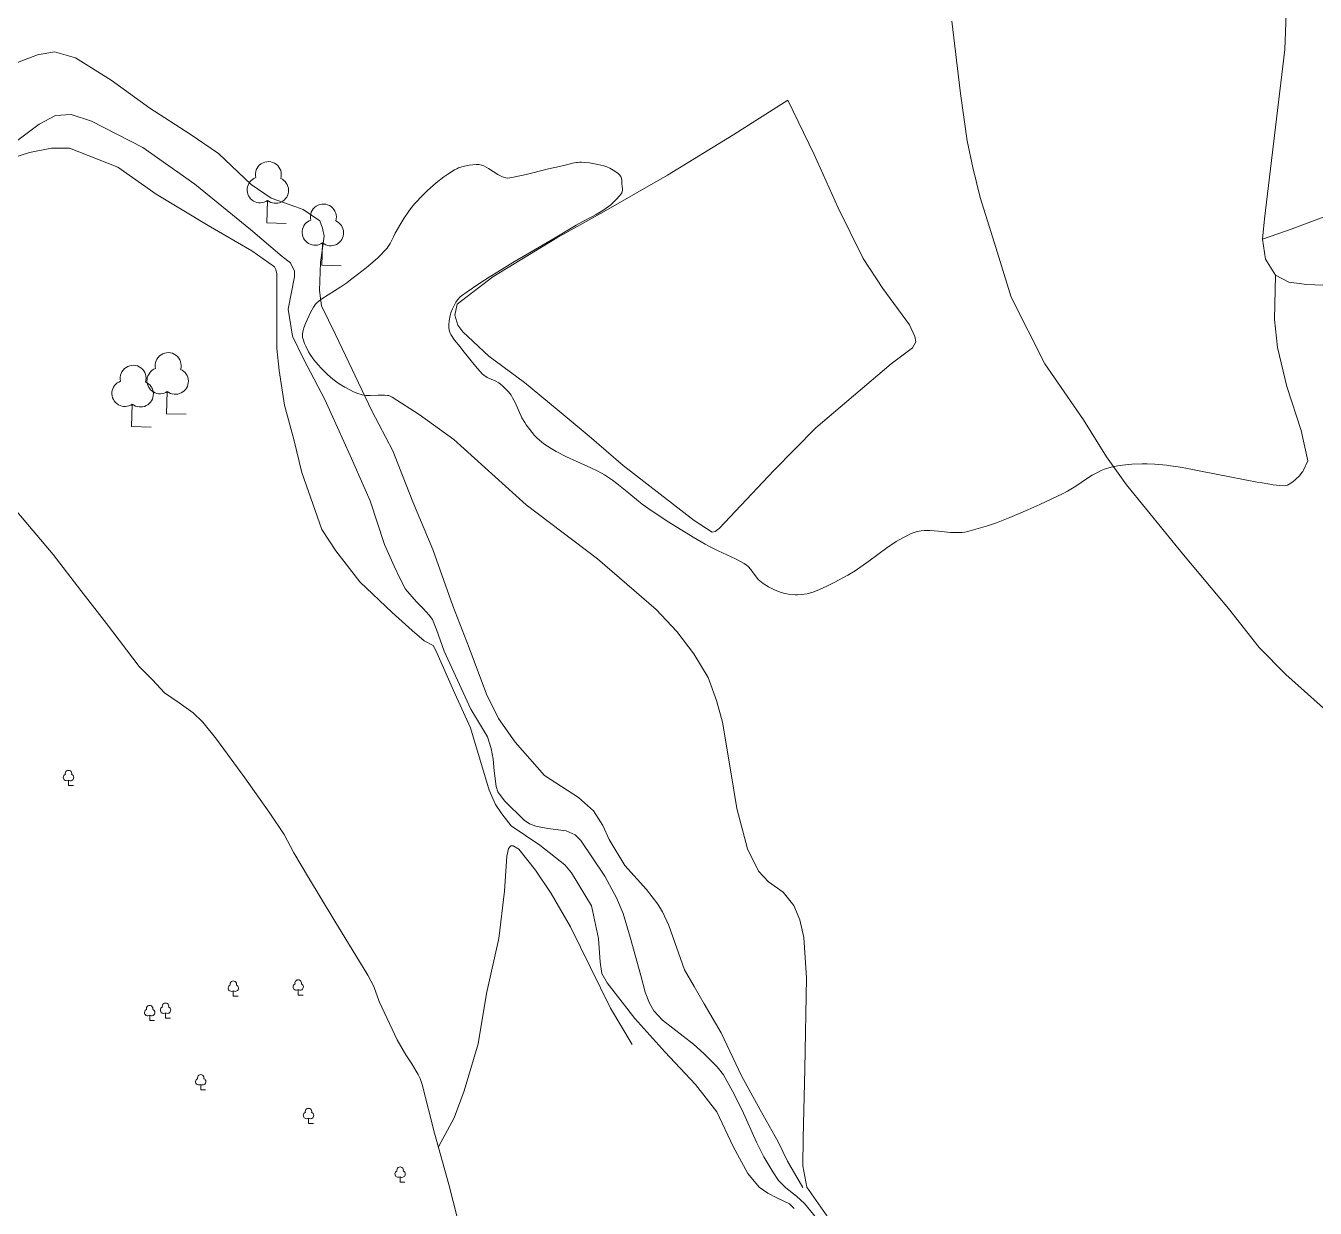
# Model space of a CAD drawing. Header units: millimetres. Extents: x 10 to 1007146, y 455139 to 1110758.
# Drawn here: x 503401.4 to 503415.24, y 555420.27 to 555432.97 of the extents above; entities that cross this region are included whole.
import ezdxf

# ---------------------------------------------------------------- set-up
doc = ezdxf.new("R2010")
doc.units = ezdxf.units.MM
doc.header["$LTSCALE"] = 10
for name, color, linetype, lineweight in [('Hceau', 152, 'Continuous', 0), ('OACCIDENT', 5, 'Continuous', 0), ('PISTE', 1, 'Continuous', 0), ('PLIMCULTURE', 2, 'Continuous', 0), ('Varbre', 70, 'Continuous', 0), ('Vbrousailles', 70, 'Continuous', 0)]:
    doc.layers.add(name, color=color, linetype=linetype, lineweight=lineweight)

# ---------------------------------------------------------------- blocks, each defined once
blk = doc.blocks.new('A_I_B_1_1_1_1')
at = {"color": 0, "linetype": 'ByBlock', "flags": 128}
blk.add_lwpolyline([(1865.42538, 0.005183), (0, 0), (0.000733, 2131.921546)], dxfattribs=at)
at = {"color": 0, "linetype": 'ByBlock', "lineweight": -2}
for centre, radius, start, end in [((-0.006168, 4618.737865), 1244.033794897658, 344.52592, 195.330408), ((-740.717811, 3132.577247), 1244.980238706148, 111.637039, 306.510073), ((743.758883, 3129.093826), 1243.997082369691, 233.281948, 68.53724)]:
    blk.add_arc(centre, radius, start, end, dxfattribs=at)
blk = doc.blocks.new('a_i_b_169')
at = {"layer": 'Varbre', "color": 70, "linetype": 'Continuous', "lineweight": 0, "flags": 128}
blk.add_lwpolyline([(186.542538, 0.000518), (0, 0), (7.3e-05, 213.192155)], dxfattribs=at)
at = {"layer": 'Varbre', "color": 70, "linetype": 'Continuous', "lineweight": 0}
for centre, radius, start, end in [((-0.000617, 461.8737860000001), 124.4033794897658, 344.52592, 195.330408), ((-74.071781, 313.257725), 124.4980238706148, 111.637039, 306.510073), ((74.375888, 312.909383), 124.3997082369691, 233.281948, 68.53724)]:
    blk.add_arc(centre, radius, start, end, dxfattribs=at)

msp = doc.modelspace()

# ---------------------------------------------------------------- linework, layer by layer
at = {"layer": 'Hceau', "color": 0}
for points in [[(503401.1157183004, 555431.5908672767, 7.246478838464251), (503401.5479708189, 555431.91332329, 7.179316851799866), (503401.723219697, 555432.0045174739, 7.128945361801578), (503401.8894954895, 555432.0154087425, 7.095364368469386), (503402.1108245779, 555431.9435399419, 7.044992878471097), (503402.6619016958, 555431.6604128993, 6.994621388472808), (503403.2176543467, 555431.2667504564, 6.927459401808425), (503403.8143525173, 555430.7823899984, 6.809925925145752), (503404.1571691, 555430.4926838606, 6.759554435147463), (503404.2443925314, 555430.4217535874, 6.742763938481366), (503404.2893653802, 555430.333036599, 6.742763938481366), (503404.2886402706, 555430.2727675034, 6.742763938481366), (503404.2184313203, 555429.9276865365, 6.692392448483078), (503404.2669679568, 555429.6360214074, 6.675601951816982), (503404.3861396856, 555429.3920813871, 6.658811455150885), (503404.6130779919, 555428.9545096162, 6.574858971820404), (503404.8841189931, 555428.3558979647, 6.50769698515602), (503405.0984436322, 555427.8681860083, 6.440534998491636), (503405.2549400522, 555427.3989610071, 6.390163508493347)], [(503405.2549400522, 555427.3989610071, 6.382840725150684), (503405.3565165767, 555427.1666741499, 6.344332056856926), (503405.4177059667, 555427.0376773274, 6.32776890351569), (503405.4781398381, 555426.9211613832, 6.319487270876748), (503405.5990138909, 555426.7828031584, 6.294642484896571), (503405.6700725553, 555426.7132882082, 6.278079219618689), (503405.7322852593, 555426.6415614976, 6.278079219618689), (503405.7679452783, 555426.5943427415, 6.278079219618689), (503405.8009722959, 555426.5123276066, 6.278079219618689), (503405.8124307024, 555426.48580543, 6.278079219618689), (503405.8957608317, 555426.2527148166, 6.253234433638511), (503406.1801537516, 555425.6320805384, 6.186981484463629), (503406.2623394009, 555425.4961912544, 6.16213669848345), (503406.3609819996, 555425.3336217853, 6.145573433205569), (503406.3998267048, 555425.2090685954, 6.137291800566628), (503406.4215227918, 555425.0937775241, 6.137291800566628), (503406.4302780372, 555424.9676842492, 6.11244701458645), (503406.4524969833, 555424.8025483895, 6.104165381947509), (503406.4713686314, 555424.742157773, 6.095883749308569), (503406.5426394003, 555424.6464763051, 6.079320595967331), (503406.7521160068, 555424.4392940006, 6.021349279431391), (503406.8094145728, 555424.4013567817, 6.004786014153508), (503406.8785031906, 555424.3767495435, 5.996504493451212), (503407.0051231461, 555424.3515688846, 5.971659595534389), (503407.2030694492, 555424.3266244894, 5.971659595534389), (503407.3001578277, 555424.2824462609, 5.963377962895448), (503407.3627656912, 555424.2206727631, 5.946814809554212), (503407.6203571723, 555423.8388158818, 5.830872176482329), (503407.7450231753, 555423.6069096944, 5.789464125224269), (503407.8158778939, 555423.4377446978, 5.764619339244091), (503407.892070624, 555423.1824569501, 5.739774553263913), (503408.0033736491, 555422.7715915904, 5.681803236727972), (503408.0500906052, 555422.5932240048, 5.66523997145009), (503408.0979296372, 555422.4746150023, 5.640395185469912), (503408.1447516651, 555422.393409216, 5.63211355283097), (503408.2358679033, 555422.2933630637, 5.62383192019203), (503408.5709267941, 555422.0348732246, 5.58242386893397), (503408.6843877172, 555421.9303834399, 5.57414223629503), (503408.8239564493, 555421.7901883082, 5.549297450314851), (503408.893123162, 555421.7045390013, 5.516171031695732), (503408.9900220639, 555421.5295676023, 5.474762980437673), (503409.0907334709, 555421.3245786686, 5.458199715159791), (503409.244840224, 555420.9833651272, 5.433354929179613), (503409.3236373534, 555420.8251602305, 5.416791663901732), (503409.4210796693, 555420.6638744711, 5.40851003126279), (503409.4836525089, 555420.5697136696, 5.400228510560495), (503409.5619124222, 555420.4924966852, 5.400228510560495), (503409.6747165885, 555420.4029762498, 5.383665245282613), (503409.7629238709, 555420.3241990692, 5.367101980004731), (503409.9215618868, 555420.1285899273, 5.358820459302435)]]:
    msp.add_polyline3d(points, dxfattribs=at)
at = {"layer": 'OACCIDENT', "color": 0}
for points in [[(503401.3137551303, 555432.5726812952, 7.613539468054399), (503401.5305513142, 555432.657947243, 7.579958474722208), (503401.7138256562, 555432.6898373342, 7.563167978056113), (503401.9370298446, 555432.6246487199, 7.496005991391727), (503402.3204542366, 555432.3833748506, 7.428844004727343), (503402.7340058736, 555432.0842295754, 7.31131052806467), (503403.1683536621, 555431.8055670492, 7.244148541400285), (503403.4720129615, 555431.5956699782, 7.1769865547359), (503403.8235236299, 555431.2639215486, 7.143405561403709), (503404.037540822, 555431.1184273164, 7.143405561403709), (503404.3015184313, 555431.0262123643, 7.126615064737612), (503404.3812835239, 555430.9948356779, 7.126615064737612), (503404.5606669564, 555430.8742712315, 7.09303407140542), (503404.5884912231, 555430.7958083443, 7.09303407140542), (503404.6079972084, 555430.7091524022, 7.09303407140542), (503404.5655566014, 555430.4271129174, 7.025872084741034), (503404.5557696812, 555430.126336726, 6.925129104744459), (503404.5784670986, 555429.9634232931, 6.908338608078362), (503404.7288800832, 555429.655523382, 6.908338608078362), (503405.1176362064, 555428.8331556787, 6.841176621413978), (503405.342613021, 555428.4032472766, 6.774014634749593)], [(503401.1313475123, 555431.5080769942, 7.478920765540819), (503401.4445878199, 555431.6070731847, 7.445339772208627), (503401.6812300184, 555431.653006336, 7.378177785544243), (503401.8721901248, 555431.6559844506, 7.361387288878146), (503402.3932249645, 555431.4511486389, 7.277434805547665), (503402.8023675494, 555431.1605249875, 7.176691825551088), (503403.3628967368, 555430.825771024, 7.04236785222232), (503403.8297160204, 555430.5512709925, 6.924834375559646), (503404.0719666444, 555430.3810330837, 6.874462885561359), (503404.0859644489, 555430.3500727012, 6.874462885561359), (503404.0997887332, 555430.3047042683, 6.874462885561359), (503404.0983571332, 555429.5039739897, 6.740138912232588), (503404.1242957034, 555429.2689237935, 6.790510402230877), (503404.1793691175, 555428.8935879772, 6.807300898896973), (503404.2797473836, 555428.5262276388, 6.807300898896973), (503404.3659157512, 555428.173374435, 6.773719905564781), (503404.582519834, 555427.5601304071, 6.790510402230877)], [(503405.342613021, 555428.4032472766, 6.774014634749593), (503405.5572836652, 555427.8568242406, 6.6531230587537), (503405.7733222302, 555427.3448371629, 6.545663880090685), (503405.9877749073, 555426.7416303295, 6.43820470142767), (503406.1634093762, 555426.2897630153, 6.344177920097531), (503406.3473686884, 555425.7909782045, 6.290448330766024), (503406.4776536882, 555425.5312254077, 6.277015933433146), (503406.6570232341, 555425.2759769983, 6.26358353610027), (503406.9709190698, 555424.9190419642, 6.236718741434515), (503407.3344159375, 555424.6822043004, 6.182989152103008), (503407.4979403045, 555424.5410474486, 6.156124357437254), (503407.5976514998, 555424.3836909508, 6.156124357437254), (503407.6650420116, 555424.2334598849, 6.156124357437254), (503407.8332703208, 555423.9542313323, 6.102394768105746), (503408.0675079179, 555423.6951880978, 6.008367986775608), (503408.1856156792, 555423.5392675857, 5.981503192109855), (503408.2372650272, 555423.4544469506, 5.954638397444101), (503408.3068516553, 555423.3082015567, 5.954638397444101), (503408.4733799007, 555422.8322885479, 5.91434120544547), (503408.5763567264, 555422.6545446068, 5.887476410779716), (503408.6851170573, 555422.4685014532, 5.793449629449578), (503408.8663036493, 555422.156403807, 5.712855245452316), (503409.086389113, 555421.6949923652, 5.632260861455054), (503409.2859154068, 555421.3315983545, 5.578531272123547), (503409.4800605055, 555420.9866318386, 5.551666477457793), (503409.5797951644, 555420.7785686022, 5.524801682792039), (503409.7418375466, 555420.4975109798, 5.471072093460531)], [(503404.582519834, 555427.5601304071, 6.790510402230877), (503404.7318266932, 555427.3309085525, 6.750213210232246), (503404.9887614198, 555426.999147747, 6.615889236903477), (503405.3371308403, 555426.6684693036, 6.468132866241831), (503405.5509195677, 555426.4775895576, 6.360673687578815), (503405.6804579569, 555426.3642336044, 6.333808892913062), (503405.7749813073, 555426.3141955206, 6.300633669916967)], [(503405.7749813073, 555426.3141955206, 6.300633669916967), (503405.8044540269, 555426.2611331989, 6.294991391417291), (503406.0091566429, 555425.8005884264, 6.253583340159232), (503406.1773834608, 555425.4310107705, 6.212175288901173), (503406.3788292912, 555424.7623093721, 6.170767237643112), (503406.4453623427, 555424.6080180747, 6.154203972365231), (503406.5140225756, 555424.5072822439, 6.154203972365231), (503406.6141745684, 555424.3793411629, 6.129359186385053), (503406.9215566231, 555424.169884735, 6.06310623721017), (503407.1875507516, 555423.9592704063, 6.029979818591052), (503407.2618588661, 555423.8745643346, 6.013416553313171), (503407.4758207684, 555423.5209691295, 5.980290134694052), (503407.5508027637, 555423.1693669704, 5.955445348713873), (503407.5683356638, 555422.916891514, 5.938882083435992), (503407.5847575298, 555422.7941478575, 5.930600450797051), (503407.6434083632, 555422.6937352065, 5.930600450797051), (503407.9413621037, 555422.3099925905, 5.814657929661813), (503408.2616248863, 555421.9517182732, 5.748405092423575), (503408.5922432938, 555421.6018391002, 5.706997041165516), (503408.8223428213, 555421.3075826317, 5.632462459351692), (503408.9967759651, 555420.9365575496, 5.566209622113454), (503409.1543070108, 555420.6446439667, 5.533083203494335), (503409.2751354561, 555420.5010702745, 5.508238305577514), (503409.3677021873, 555420.434480865, 5.483393519597335), (503409.4634638313, 555420.3852472525, 5.466830254319453), (503409.5999207267, 555420.319734781, 5.483393519597335), (503409.6505408636, 555420.2694645439, 5.483393519597335)]]:
    msp.add_polyline3d(points, dxfattribs=at)
at = {"layer": 'PISTE', "color": 0}
for points in [[(503414.9455146249, 555433.480274444, 10.9403881050054), (503414.9183035232, 555432.712356199, 10.85643562167492), (503414.8254701547, 555431.9689266923, 10.72211164834615), (503414.6986984622, 555430.8948140427, 10.50383519168691), (503414.6760969005, 555430.6763639236, 10.43667320502252), (503414.707495382, 555430.4635820371, 10.38630171502423), (503414.8152984128, 555430.2924222425, 10.33593022502594), (503414.9602106184, 555430.2172856568, 10.31913972835985), (503415.1536612383, 555430.1919728703, 10.30234923169375), (503415.3233370681, 555430.1828569548, 10.28555873502765)], [(503411.3440672422, 555433.0175428455, 9.992185662662845), (503411.4365749119, 555432.2399538035, 9.958604669330654), (503411.5079084498, 555431.7344679183, 9.925023675998462), (503411.5696504258, 555431.4478568425, 9.891442682666268), (503411.6472458972, 555431.1243583688, 9.84107119266798), (503411.8002311159, 555430.6328020744, 9.757118709337501), (503411.9786401818, 555430.05318459, 9.656375729340922), (503412.3408174666, 555429.3397639113, 9.555632749344346), (503412.755271558, 555428.7385782655, 9.471680266013864), (503413.0010522639, 555428.3406590283, 9.387727782683383), (503413.2174580956, 555428.041045345, 9.320565796019)], [(503401.1313081413, 555427.962688948, 8.338645461828097), (503401.6977236475, 555427.2937040307, 8.235125333682946), (503401.9966018792, 555426.9069472553, 8.131605205537799), (503402.2707062102, 555426.5505671848, 8.038437090207164), (503402.6198303105, 555426.089477347, 7.914212936432985), (503402.7625746299, 555425.9456122792, 7.852100859545893), (503402.8932079111, 555425.808299617, 7.789988782658805), (503403.0496755226, 555425.6985006054, 7.738228606649586), (503403.2013475858, 555425.5925535271, 7.707172568206041), (503403.3025090626, 555425.491931221, 7.686468542577011), (503403.4498679729, 555425.3084793279, 7.645060491318951), (503403.7550845778, 555424.8944045629, 7.541540363173802), (503404.0245053367, 555424.5135266879, 7.458724260657682), (503404.1774698385, 555424.284293919, 7.427668222214137), (503404.2797630674, 555424.0875048011, 7.396612183770594), (503404.4400085686, 555423.8235291331, 7.365556145327048), (503404.711635617, 555423.373563458, 7.251684004367386), (503405.0751058203, 555422.7752105028, 7.106755824964176), (503405.1407441137, 555422.6523164703, 7.07569978652063), (503405.1962680377, 555422.4927750627, 7.054995760891601), (503405.3890506103, 555422.0823230428, 6.930771607117423), (503405.4827785697, 555421.919085832, 6.868659530230332), (503405.5469715708, 555421.8221195741, 6.847955504601302), (503405.6142850481, 555421.7102635183, 6.827251478972273), (503405.636099271, 555421.6676576207, 6.827251478972273), (503405.6582209829, 555421.6016255338, 6.827251478972273), (503405.7921456008, 555421.079685491, 6.734083363641639), (503405.9446663207, 555420.5275677426, 6.67197128675455), (503406.0410138717, 555420.1498014657, 6.630563235496489)], [(503413.2174580956, 555428.041045345, 9.320565796019), (503413.8291457705, 555427.2877197372, 9.159377028024476), (503414.3122074818, 555426.7118126135, 9.05191784936146), (503414.6409483855, 555426.2944240826, 8.957891068031323), (503414.9285621244, 555426.0039877055, 8.890729081366938), (503415.4966174674, 555425.4951327612, 8.810134697369676), (503416.0425912344, 555425.0368412702, 8.783269902703923), (503416.1724286138, 555424.918993434, 8.729540313372414), (503416.3207564341, 555424.7108163773, 8.702675518706661), (503416.4747596794, 555424.5478768224, 8.636166458489297), (503416.7812104367, 555424.2137040959, 8.50184248516053), (503417.211674589, 555423.7943400447, 8.367354300774366)], [(503405.8327212095, 555420.9328035354, 6.717559388125955), (503406.0030948892, 555421.2440130756, 6.6678698161656), (503406.1073558213, 555421.5325009173, 6.601616866990717), (503406.2579020114, 555422.0390582004, 6.551927183093717), (503406.3496224155, 555422.580051879, 6.518800764474598), (503406.4808942716, 555423.1696244944, 6.469111080577598), (503406.5412707838, 555423.6792324367, 6.35316855944236), (503406.566144114, 555424.0527694955, 6.237226038307122), (503406.5844404045, 555424.1345137478, 6.237226038307122), (503406.6106759093, 555424.1635764084, 6.204099507751359), (503406.6357230297, 555424.1627290591, 6.204099507751359), (503406.6970534046, 555424.128207895, 6.204099507751359), (503406.8761921176, 555423.9025115257, 6.137846670513119), (503407.0443217256, 555423.6522291102, 6.104720251894001), (503407.2483674809, 555423.2959054753, 6.071593833274882), (503407.6776728363, 555422.4228056982, 5.889398362964762), (503407.9129924445, 555422.0329778974, 5.856271944345643)]]:
    msp.add_polyline3d(points, dxfattribs=at)
at = {"layer": 'PLIMCULTURE', "color": 0}
msp.add_polyline3d([(503409.884554407, 555428.6525891274, 8.472185095089271), (503410.6911859236, 555429.3389920938, 8.992690491738252), (503410.9222339366, 555429.5099598408, 9.110223968400925), (503410.9560368842, 555429.576091907, 9.12701446506702), (503410.946394528, 555429.6320405754, 9.143804961733116), (503410.8880641215, 555429.7565157117, 9.177385955065308), (503410.6019003345, 555430.1490143533, 9.2109669483975), (503410.3911924441, 555430.468739793, 9.227757445063597), (503410.1233740032, 555431.0144036431, 9.26133843839579), (503409.8661687306, 555431.5848750317, 9.244547941729694), (503409.5823200777, 555432.1699462959, 9.227757445063597), (503409.0022903425, 555431.7994826838, 8.959109498406058), (503408.2915013551, 555431.3632672332, 8.55613757841975), (503407.6039270625, 555430.9704469163, 8.25390863843002), (503407.1033828686, 555430.6907854441, 7.985260691772482), (503406.4175728059, 555430.2731089465, 7.632660261784462), (503406.0323766609, 555429.9784995379, 7.464755295123501), (503406.0103286698, 555429.8605520016, 7.447964798457404), (503406.0399777305, 555429.7527555843, 7.447964798457404), (503406.0948296203, 555429.6821341333, 7.447964798457404), (503406.3722472284, 555429.420128549, 7.531917281787885), (503406.7566866144, 555429.1369953773, 7.615869765118365), (503407.1060070796, 555428.8498584585, 7.649450758450559), (503407.4511767551, 555428.5606670732, 7.683031751782751), (503407.8146137089, 555428.2465547257, 7.683031751782751), (503408.5770051867, 555427.6554645923, 7.699822248448846), (503408.7694240924, 555427.5304634137, 7.716612745114943), (503408.8025300753, 555427.5386166102, 7.716612745114943), (503408.846224311, 555427.5695068514, 7.716612745114943), (503409.4334169345, 555428.1925766461, 8.136375161767347)], close=True, dxfattribs=at)
for points in [[(503414.6760969005, 555430.6763639236, 10.43667320502252), (503414.9948328889, 555430.7894938787, 10.48704469502081), (503415.34021214, 555430.9188621681, 10.48704469502081)], [(503414.8152984128, 555430.2924222425, 10.33593022502594), (503414.8051023448, 555429.8161155926, 10.21839674836327), (503414.8381459189, 555429.5130382344, 10.1008632717006), (503414.9391263096, 555429.0971080721, 9.966539298371828), (503415.0903662834, 555428.6236628817, 9.849005821709154), (503415.1618352308, 555428.2958687069, 9.765053338378674)]]:
    msp.add_polyline3d(points, dxfattribs=at)
at = {"layer": 'Vbrousailles', "color": 0}
for points in [[(503405.6274123784, 555428.7963621037, 7.089382250317189), (503405.3355420235, 555428.9828072216, 7.03565266098568), (503405.3227956909, 555428.9900658987, 7.031307728195073), (503405.3147889227, 555428.9936759153, 7.026530831893568), (503405.2995970754, 555428.998458479, 7.013478347531924), (503405.2849740567, 555429.0007506076, 6.997262869408319), (503405.2549050176, 555429.0015084716, 6.962553666636808), (503405.2291431848, 555429.0023164767, 6.941625879655541), (503405.1870972615, 555429.0030614482, 6.917186640138173), (503405.1016473811, 555428.9989331876, 6.872349633650963), (503405.0585848315, 555428.9999087829, 6.854664763195785), (503405.0370437744, 555429.0024360096, 6.847599098325404), (503405.0139234748, 555429.0069549162, 6.840953307808319), (503404.9674861734, 555429.0207731926, 6.829007429113613), (503404.9209255695, 555429.0397751338, 6.819167414510769), (503404.8898991794, 555429.054617465, 6.813962024734346), (503404.8281024809, 555429.0876160313, 6.807301906326773), (503404.768927579, 555429.1233267989, 6.803320991503885), (503404.7411542031, 555429.1422582004, 6.801331429585598), (503404.7008715896, 555429.1726689803, 6.7983474225181), (503404.6414329718, 555429.2244043539, 6.793869508993896), (503404.5731665588, 555429.2925630691, 6.788557219722033), (503404.5412826208, 555429.3279294784, 6.785895478253878), (503404.4969020561, 555429.3825976234, 6.781901019097014), (503404.4573317075, 555429.439218647, 6.777910141912772), (503404.4395879775, 555429.4682650743, 6.775917893515017), (503404.4086586885, 555429.527837296, 6.771944142637374), (503404.3956631977, 555429.5583660154, 6.769963983397219), (503404.379523736, 555429.6050913914, 6.767004714328142), (503404.3755539884, 555429.6230157268, 6.766710097079975), (503404.3743923717, 555429.660293451, 6.770160991891434), (503404.3805362274, 555429.6985238667, 6.777242663701972), (503404.3876644229, 555429.7239755583, 6.782940350840645), (503404.4064271704, 555429.7732701964, 6.793869508993896), (503404.4589207675, 555429.8917668698, 6.817404076550895), (503404.4902961235, 555429.9464607284, 6.829359805670313), (503404.5149740893, 555429.9791420698, 6.83741700533715), (503404.5287460861, 555429.9940055102, 6.841474372888189), (503404.5514810074, 555430.0141331204, 6.847599098325404), (503404.5829353252, 555430.0374575239, 6.855535070606311), (503404.6493586258, 555430.0816174643, 6.872073597885772), (503404.7852505339, 555430.1660848303, 6.908272341584855), (503404.8484256848, 555430.2098801688, 6.928193482322666), (503404.8717846225, 555430.2274753719, 6.937208411919337), (503404.918358659, 555430.2626717, 6.959932222360654), (503405.010962885, 555430.3338330955, 7.012488044038557), (503405.0570111757, 555430.3702236355, 7.03565266098568), (503405.1088350654, 555430.4124213302, 7.055389330133453), (503405.1776336893, 555430.4723335126, 7.076129063552061), (503405.2110874489, 555430.5040613767, 7.086454435445199), (503405.2590648181, 555430.5541282594, 7.104818313585553), (503405.2817302081, 555430.5803598815, 7.116247044982941), (503405.2949584552, 555430.5976482758, 7.124966461838289), (503405.3162775795, 555430.6327162976, 7.145714366631941), (503405.3499729857, 555430.7043184756, 7.191052289603022), (503405.3689814236, 555430.7405673644, 7.210273826313081), (503405.4300464639, 555430.8457941557, 7.255623166821894), (503405.4619045089, 555430.8987856067, 7.276263164690305), (503405.5138754983, 555430.9774107431, 7.30430060764322), (503405.5338346605, 555431.0042637426, 7.312972003678103), (503405.5765154148, 555431.0557528234, 7.327949798324126), (503405.6691157514, 555431.1529096015, 7.355250698156621), (503405.7168581449, 555431.200317971, 7.371462594307603), (503405.7466969033, 555431.2292110991, 7.383848607888249), (503405.8069487588, 555431.282711345, 7.413660022782258), (503405.8904942498, 555431.3470462636, 7.45771918152725), (503405.9345583902, 555431.3770722703, 7.478809276642956), (503406.0046631186, 555431.4205066947, 7.505786567636373), (503406.0301797308, 555431.4339205575, 7.512345047570795), (503406.048080601, 555431.4417423791, 7.515567143881017), (503406.0854684535, 555431.45485145, 7.520096548261665), (503406.1111765218, 555431.4618244929, 7.522300692727345), (503406.1631694279, 555431.4719000774, 7.526756330859305), (503406.2015287653, 555431.4763926755, 7.531892879599396), (503406.2382581466, 555431.4785661575, 7.540238204189024), (503406.2557063599, 555431.4788697198, 7.546083759635003), (503406.2686012844, 555431.4782559491, 7.551001808045148), (503406.2942477965, 555431.4733928065, 7.560858837017944), (503406.3197285109, 555431.4643901221, 7.570741275609032), (503406.3703148578, 555431.4373639744, 7.590572643158003), (503406.4708409379, 555431.371012031, 7.630429924143982), (503406.5212689078, 555431.3452770603, 7.650415428452346), (503406.5551143718, 555431.3354903393, 7.663746411185361), (503406.5721322472, 555431.3335630832, 7.670411790615223), (503406.597803345, 555431.3350874952, 7.680407732963773), (503406.6557162902, 555431.3460281307, 7.702620664559864), (503406.7746202584, 555431.3731961809, 7.747143464886128), (503407.015514362, 555431.4338863768, 7.836734420870372), (503407.1322330395, 555431.458955336, 7.881893692956926), (503407.1601840812, 555431.4646346746, 7.897415163884998), (503407.1769304025, 555431.4685117606, 7.911281315715082), (503407.2071753141, 555431.4762805719, 7.945143605834756), (503407.2349894312, 555431.4837666694, 7.983749435135889), (503407.2722342133, 555431.4926820231, 8.035490134168974), (503407.2924448708, 555431.4964412806, 8.058730979970964), (503407.3146149139, 555431.4995917525, 8.078593242033799), (503407.3266457641, 555431.500905129, 8.086876217912474), (503407.3461119836, 555431.502510109, 8.096812050282958), (503407.367306567, 555431.5033039042, 8.105019692799925), (503407.4109755318, 555431.5016156544, 8.12003207586908), (503407.4555187616, 555431.4964772485, 8.134111690880113), (503407.5432323248, 555431.4802543689, 8.163974036947343), (503407.6091807423, 555431.4635158129, 8.190131392020232), (503407.6411541167, 555431.4530651645, 8.204271228945974), (503407.6711704487, 555431.4403910809, 8.221055345223338), (503407.7262501043, 555431.4081861918, 8.25800081827748), (503407.7604268784, 555431.3840438452, 8.281453336274108), (503407.7757650221, 555431.3690691256, 8.29144054756439), (503407.7888273119, 555431.3506147932, 8.29744796339823), (503407.7942450944, 555431.3397209733, 8.298298010276111), (503407.8005323559, 555431.3162298698, 8.298298010276111), (503407.801542153, 555431.2691365215, 8.298298010276111), (503407.8039063487, 555431.2459366012, 8.298298010276111), (503407.8078529177, 555431.2149295567, 8.298298010276111), (503407.8074887391, 555431.1994530564, 8.298298010276111), (503407.8006735631, 555431.1763457898, 8.298298010276111), (503407.793357142, 555431.164864225, 8.298298010276111), (503407.7758707268, 555431.1430006545, 8.297875337506703), (503407.7407121264, 555431.1030822559, 8.294608018792125), (503407.705333553, 555431.0677863762, 8.288364976321738), (503407.6816422174, 555431.0465537662, 8.282699750809954), (503407.6340506428, 555431.0088743818, 8.268167352072158), (503407.5982132157, 555430.9841643154, 8.254821034018855), (503407.5263138601, 555430.9415012212, 8.223153485686732), (503407.4783221651, 555430.9163086746, 8.199332696129897), (503407.3825546629, 555430.8678880861, 8.148432753233203), (503407.3112305472, 555430.8281868795, 8.110244447615834), (503407.0849724411, 555430.6935021948, 7.986166259226006), (503406.7833016621, 555430.5156539027, 7.815448100816963), (503406.6324460727, 555430.425203163, 7.73413732229528), (503406.4694772392, 555430.3262267387, 7.651492370908511), (503406.387562632, 555430.2755084778, 7.611888066738967), (503406.2645830877, 555430.1965849772, 7.555379986019155), (503406.1419337883, 555430.1128506887, 7.50315057159644), (503406.0808943047, 555430.0686886972, 7.478921772970618), (503406.0668281078, 555430.0571559091, 7.473644743741754), (503406.0421294192, 555430.0305255253, 7.465306247287437), (503406.0209905042, 555429.9999644224, 7.459370023159462), (503405.9845015178, 555429.930996348, 7.452056978304864), (503405.9666198383, 555429.8873694653, 7.449511091263708), (503405.9579606359, 555429.8581690104, 7.449008159920235), (503405.9469482024, 555429.7995017256, 7.452056978304864), (503405.9429689238, 555429.7561157855, 7.459146597617158), (503405.9429122802, 555429.7341909744, 7.46386774946973), (503405.9468212537, 555429.7015184216, 7.471067626376796), (503405.9572060372, 555429.6696417856, 7.476966911412108), (503405.9654185544, 555429.6541911265, 7.478921772970618), (503406.0067995962, 555429.5930956858, 7.483437633017288), (503406.0645081931, 555429.5199116636, 7.487993230572734), (503406.0939982357, 555429.483319813, 7.492354170303495), (503406.2303170593, 555429.3130420195, 7.519015464149657), (503406.3022018351, 555429.231557971, 7.532651362302127), (503406.3188515553, 555429.2163892533, 7.535572460975448), (503406.357293278, 555429.1930502661, 7.541650061085354), (503406.4424596979, 555429.1566457984, 7.553871639735317), (503406.4821643906, 555429.1334534327, 7.559516156967881), (503406.5191746482, 555429.1045077655, 7.561582955170833), (503406.5648547887, 555429.0616718708, 7.559477986572126), (503406.5854451237, 555429.0377506802, 7.559516156967881), (503406.6115890484, 555429.0011033892, 7.561541874422323), (503406.6270852638, 555428.975649061, 7.563319092526106), (503406.6546502212, 555428.9229277764, 7.567609064424293), (503406.7293121708, 555428.7605419538, 7.581756848851792), (503406.7587025152, 555428.7088126793, 7.585191736723096), (503406.7754537122, 555428.684040253, 7.586380951633634), (503406.8124260335, 555428.6344506672, 7.585560791839817), (503406.8649839891, 555428.5713713319, 7.579207491774655), (503406.8932509303, 555428.5417065872, 7.575755925343328), (503406.9388736525, 555428.5002681053, 7.572709121818298), (503406.9633749101, 555428.4811576909, 7.572948554300757), (503407.0413054004, 555428.4287586027, 7.578484381051569), (503407.0950189157, 555428.3974112677, 7.584536235733252), (503407.2054678657, 555428.3410238993, 7.600658134822104), (503407.3181645688, 555428.2896417256, 7.619695535752057), (503407.4682295519, 555428.2218574205, 7.644548828917213), (503407.5417526502, 555428.1855526941, 7.65479450191951), (503407.6134251222, 555428.1460255061, 7.662428469133718), (503407.6483695683, 555428.1246753659, 7.664994728644164), (503407.6994485548, 555428.0902411767, 7.666975335630895), (503407.7463757305, 555428.0553968701, 7.667608225418564), (503407.8379850185, 555427.982126113, 7.668383834427892), (503408.0199831291, 555427.8329181746, 7.668046793191481), (503408.1148055887, 555427.7636450324, 7.666975335630895), (503408.3060078546, 555427.638649134, 7.662315301186188), (503408.5656518133, 555427.4793570476, 7.654932743675394), (503408.6964550461, 555427.4016874889, 7.653542938298019), (503408.7414525963, 555427.3764394753, 7.654279817228372), (503408.8339924534, 555427.330480659, 7.659263124702224), (503409.0218008914, 555427.2438426148, 7.674758402455499), (503409.1128123003, 555427.1958087122, 7.680407732963773), (503409.1394274341, 555427.1773170212, 7.68126975706261), (503409.1553403192, 555427.1630400465, 7.681518704159846), (503409.1840601158, 555427.1309718327, 7.681437214282692), (503409.210546555, 555427.0959421642, 7.680882680146135), (503409.2463442956, 555427.0482055998, 7.680028939358986), (503409.2659760413, 555427.0252751992, 7.679792641102572), (503409.2994974288, 555426.9937762143, 7.679976441072743), (503409.3187112956, 555426.9798905984, 7.680407732963773), (503409.3750602492, 555426.9455885615, 7.682601803131454), (503409.3750602492, 555426.9455885615, 7.682601803131454), (503409.4033052729, 555426.9302846149, 7.684338052423373), (503409.4457483974, 555426.9098412867, 7.688077184094268), (503409.5095534875, 555426.8853141272, 7.697036369242009), (503409.5521620735, 555426.8734114658, 7.705830335902554), (503409.5734823204, 555426.868886489, 7.711224786671436), (503409.6054772115, 555426.863967975, 7.720704924962404), (503409.6597050101, 555426.8598483729, 7.739167643159798), (503409.686881794, 555426.8595629962, 7.749049410131019), (503409.7276747164, 555426.8615131393, 7.764574239158423), (503409.7888064625, 555426.870169506, 7.78917903297292), (503409.849686789, 555426.8862800503, 7.814966661309222), (503409.8799685007, 555426.8973331975, 7.828164103625418), (503409.9224137545, 555426.9149449706, 7.847222548644527), (503410.0027603035, 555426.9516646506, 7.885526820625537), (503410.0788419322, 555426.9901402907, 7.924159178911402), (503410.226820683, 555427.07120996, 8.00278526895282), (503410.3051717491, 555427.1180322175, 8.046821816495635), (503410.3555692465, 555427.1512272987, 8.07733518608693), (503410.4533871548, 555427.2208027263, 8.140304921543725), (503410.6460175798, 555427.3629446352, 8.268849382046735), (503410.745917483, 555427.4299394108, 8.331471442285896), (503410.8155721682, 555427.4712013345, 8.37160587840351), (503410.8515985099, 555427.4905023008, 8.391024871354361), (503410.9074019014, 555427.5175012061, 8.419189586272005), (503410.9279401798, 555427.5258853751, 8.428763527471013), (503410.9704003837, 555427.5382845956, 8.446597721409873), (503411.0144742075, 555427.545592613, 8.462909576984341), (503411.0446162059, 555427.5480711788, 8.473074431729351), (503411.1063528179, 555427.5484580481, 8.492068513177905), (503411.2013552092, 555427.541528034, 8.518445040200609), (503411.3290463093, 555427.5292295738, 8.5530952523605), (503411.3918492466, 555427.526467187, 8.571667668469445), (503411.4530798723, 555427.5287465304, 8.591942640940335), (503411.4828998488, 555427.532429286, 8.602922730266805), (503411.526404536, 555427.541866295, 8.620675546265158), (503411.7242241174, 555427.6005441606, 8.707954226985192), (503411.8219332577, 555427.6330479542, 8.752697094754428), (503411.9657664273, 555427.6878496939, 8.822161506258311), (503412.1591609607, 555427.7710179519, 8.920398224785862), (503412.286465032, 555427.8284048367, 8.986083990983364), (503412.5387168986, 555427.9476990995, 9.117674247581602), (503412.5851657128, 555427.9721847603, 9.143005174408588), (503412.6728951105, 555428.0270675085, 9.19516597166826), (503412.7874723196, 555428.104981706, 9.264947051939266), (503412.8475114812, 555428.1425548064, 9.2986329299073), (503412.9116228992, 555428.1771819335, 9.33074251604832), (503412.9457302477, 555428.1929166755, 9.346025002240511), (503412.9802430674, 555428.2067055419, 9.359539673007053), (503413.0512407835, 555428.2287284574, 9.380838529964638), (503413.124225646, 555428.2442745346, 9.397064082386244), (503413.1736059377, 555428.251591241, 9.406584182059277), (503413.2730758613, 555428.2603978456, 9.426619386237773), (503413.3840038629, 555428.264556821, 9.451426225695485), (503413.4394767376, 555428.2647673591, 9.463570679997428), (503413.5227238847, 555428.2621486941, 9.48141293337469), (503413.6060451157, 555428.2553706929, 9.498751919598545), (503413.6477434783, 555428.250197593, 9.507213770235035), (503413.6886304649, 555428.2443343416, 9.514680168292514), (503413.7704749179, 555428.2316701511, 9.525452727080193), (503413.8524011686, 555428.2179070847, 9.531482866052855), (503413.9070567673, 555428.2082107196, 9.533345044069769), (503414.0164395694, 555428.1878092218, 9.533177810722975), (503414.3448458629, 555428.1224028703, 9.522139962087971), (503414.4542833946, 555428.1006323915, 9.5225772985578), (503414.508976676, 555428.0899947541, 9.52485498539888), (503414.6182898618, 555428.0694834411, 9.534959282419248), (503414.6729010271, 555428.0597171121, 9.543357776914984), (503414.7547489316, 555428.0458304618, 9.560943359566542), (503414.7909222577, 555428.0400765481, 9.571631070377736), (503414.8613114536, 555428.0317629074, 9.597141655519048), (503414.9134499493, 555428.0306427118, 9.61467294889805), (503414.9238931154, 555428.0316262016, 9.61771650626039), (503414.9441821179, 555428.0369892933, 9.623750451078964), (503414.9638237139, 555428.0462879161, 9.62972372623625), (503415.0018797315, 555428.0738470516, 9.641537743563804), (503415.0337972587, 555428.1013621745, 9.648591990896453), (503415.0730884647, 555428.1381343498, 9.654365683016701), (503415.0900174726, 555428.1565817951, 9.658853782775548), (503415.1043551429, 555428.1750848987, 9.666280555260897), (503415.1103692377, 555428.1843607645, 9.671534637477652), (503415.1177413267, 555428.1983087457, 9.681834935562435), (503415.1618352308, 555428.2958687069, 9.765053338378674)], [(503410.1623357892, 555419.9619817871, 5.499312925296394), (503409.7879378653, 555420.4990408706, 5.515876190574276), (503409.7440901739, 555420.7287740511, 5.515876190574276), (503409.7457669844, 555421.0246844083, 5.615255446431632), (503409.7652164377, 555421.7671968074, 5.780887763400516), (503409.7839458091, 555422.7469326769, 6.161841857361994), (503409.7558510964, 555423.181450899, 6.277784378497231), (503409.7130009437, 555423.3707012606, 6.310910797116351), (503409.6460196114, 555423.5231929184, 6.360600481013352), (503409.533361837, 555423.6671916988, 6.39372689963247), (503409.3765486302, 555423.7776044325, 6.426853318251589), (503409.2677283353, 555423.8914239316, 6.476543002148589), (503409.151403096, 555424.1332117397, 6.526232686045589), (503409.0350901781, 555424.5653238588, 6.642175207180828), (503408.9701104889, 555424.9581587572, 6.824370677490949), (503408.8830301139, 555425.4919704621, 6.907186780007067), (503408.8167159588, 555425.7245764589, 6.97343972918195), (503408.7283592665, 555425.9729438014, 7.056255831698069), (503408.5721842743, 555426.2260786046, 7.105945403658426), (503408.392773107, 555426.4649632165, 7.155635087555425), (503408.1678845866, 555426.7003569672, 7.188761506174544), (503407.539678494, 555427.2447145144, 7.238451190071546), (503406.7744142245, 555427.8262016072, 7.155635087555425), (503405.9993305958, 555428.52556955, 7.155635087555425), (503405.6274123784, 555428.7963621037, 7.089382250317189)]]:
    msp.add_polyline3d(points, dxfattribs=at)

# ---------------------------------------------------------------- block references
at = {"layer": 'Varbre', "color": 0, "xscale": 0.000111936644440641, "yscale": 0.000111936644440641, "zscale": 0.000111936644440641, "rotation": 358.1164042009567}
for p in [(503403.9900882383, 555430.8541426152, 6.934485441106673), (503404.5807611109, 555430.3987153047, 6.984856931104962), (503402.9152199268, 555428.8038240814, 7.493006425130652), (503402.5392660348, 555428.6676797216, 7.761654371788191)]:
    msp.add_blockref('A_I_B_1_1_1_1', p, dxfattribs=at)
at = {"layer": 'Varbre', "color": 0, "linetype": 'Continuous', "lineweight": 0, "xscale": 0.0002798416111016025, "yscale": 0.0002798416111016025, "zscale": 0.0002798416111016025, "rotation": 0.004378200956779001}
for p in [(503401.8625133395, 555424.81030802, 8.189127544192887), (503403.631450453, 555422.5489989107, 7.601133193941112), (503404.3277752414, 555422.5614685802, 7.369248151670635), (503402.7338717749, 555422.2871574125, 7.799891929529113), (503402.9038601947, 555422.3123760718, 7.766765398973349), (503403.2817414835, 555421.543756604, 7.559725142683052), (503404.4382277172, 555421.1815736663, 7.269868783876634), (503405.4214243155, 555420.552207551, 6.897196322554096)]:
    msp.add_blockref('a_i_b_169', p, dxfattribs=at)

doc.saveas('drawing.dxf')
